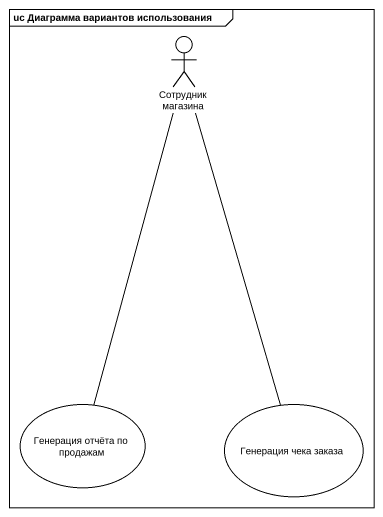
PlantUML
@startuml
mainframe uc Диаграмма вариантов использования
actor "Сотрудник магазина" as Сотрудник_магазина
usecase "Генерация отчёта по продажам" as Генерация_отчёта_по_продажам
usecase "Генерация чека заказа" as Генерация_чека_заказа
Сотрудник_магазина -- Генерация_отчёта_по_продажам
Сотрудник_магазина -- Генерация_чека_заказа
@enduml
